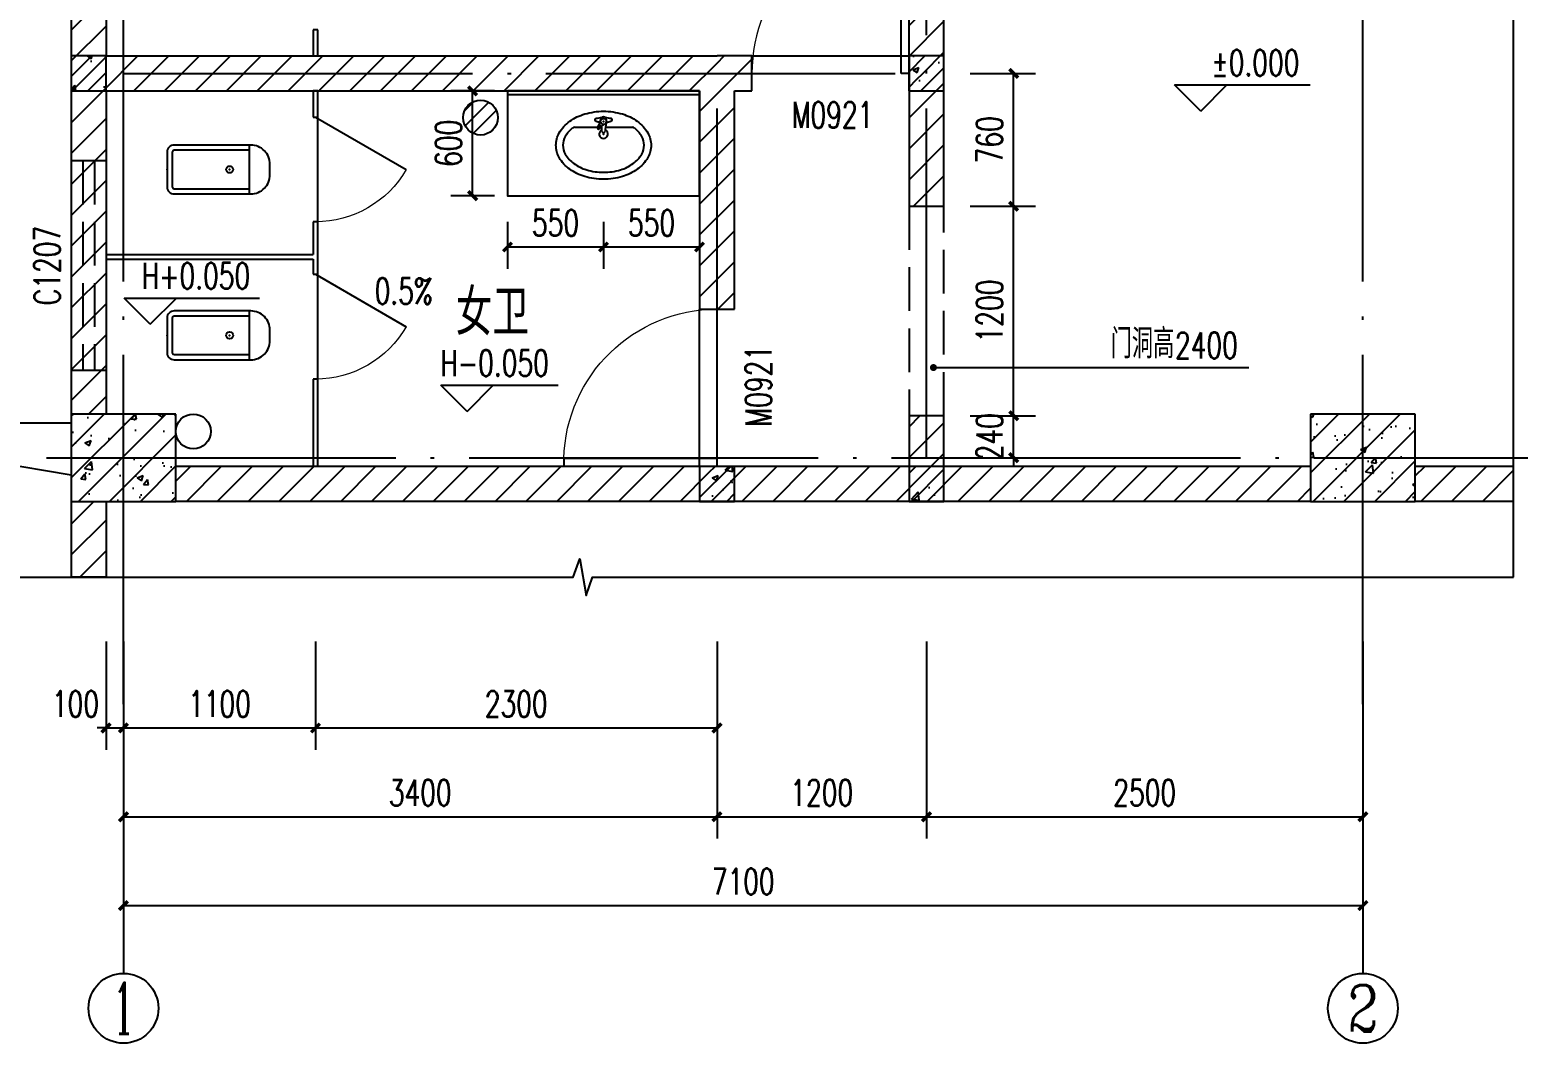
# Model space of a CAD drawing. Extents: x -93062 to 326984, y -142534 to 91021.
# Drawn here: x 149106 to 157633, y -17412 to -11609 of the extents above; entities that cross this region are included whole.
import ezdxf
from ezdxf.enums import TextEntityAlignment as Align

# ---------------------------------------------------------------- set-up
doc = ezdxf.new("R2010")
doc.units = 0
doc.header["$LTSCALE"] = 1000
doc.header["$MEASUREMENT"] = 0
doc.linetypes.add('DASH', pattern=[0.35, 0.25, -0.1])
doc.linetypes.add('DOTE', pattern=[2.42, 2, -0.2, 0.02, -0.2])
doc.layers.get('0').update_dxf_attribs({"color": 8})
doc.layers.get('Defpoints').update_dxf_attribs({"color": 8})
for name, color, linetype in [('AXIS', 8, 'Continuous'), ('AXIS_TEXT', 8, 'Continuous'), ('CENTRE LINE', 8, 'DOTE'), ('COLUMN', 8, 'Continuous'), ('DIM_ELEV', 8, 'Continuous'), ('DIM_LEAD', 8, 'Continuous'), ('DIM_SYMB', 8, 'Continuous'), ('DOTE', 8, 'DOTE'), ('GROUND', 8, 'Continuous'), ('LATRINE', 8, 'Continuous'), ('LVTRY', 8, 'Continuous'), ('PUB_DIM', 8, 'Continuous'), ('PUB_HATCH', 8, 'Continuous'), ('PUB_TEXT', 8, 'Continuous'), ('STAIR', 8, 'Continuous'), ('TEXT', 8, 'Continuous'), ('WALL', 8, 'Continuous'), ('WINDOW', 8, 'Continuous'), ('WINDOW_TEXT', 8, 'Continuous')]:
    doc.layers.add(name, color=color, linetype=linetype)
doc.styles.add('_TCH_AXIS', font='COMPLEX', dxfattribs={"bigfont": 'GBCBIG'})
doc.styles.add('_TCH_DIM', font='SIMPLEX', dxfattribs={"bigfont": 'GBCBIG'})
doc.styles.add('_TCH_DIM_T3', font='SIMPLEX', dxfattribs={"width": 0.705882, "bigfont": 'GBCBIG'})
doc.styles.add('_TCH_WINDOW', font='SIMPLEX', dxfattribs={"bigfont": 'GBCBIG'})
doc.styles.add('HZTXT', font='geditxt.shx', dxfattribs={"width": 0.8, "bigfont": 'hztxt1.shx'})
doc.dimstyles.new('_TCH_ARCH&&50', dxfattribs={"dimtxt": 148.75, "dimasz": 50, "dimexe": 125, "dimexo": 150, "dimgap": 63.125, "dimtad": 1, "dimdec": 0, "dimzin": 0, "dimdsep": 46, "dimtxsty": '_TCH_DIM_T3', "dimblk": 'ARCHTICK', "dimcen": 0.09, "dimazin": 2, "dimtfac": 1, "dimtdec": 0, "dimtix": 1, "dimtmove": 2, "dimatfit": 3, "dimfxl": 1, "dimtolj": 1, "dimtzin": 0, "dimarcsym": 0})
pattern_1 = [(45, (0, 89.76), (-88.38838, 88.38838), [])]
pattern_2 = [(45, (0, 0), (-88.38835, 88.38835), []), (50, (0, 0), (358.6301, -31.37607), [37.5, -412.5]), (355, (0, 0), (-69.3757, 376.0961), [30, -330]), (100.4514, (29.9, -2.6), (289.2547, 344.7198), [31.8701, -350.57106]), (46.1842, (0, 100), (533.6205, -82.7595), [56.25, -618.75]), (96.6356, (44.47, 93.1), (467.3314, 487.059), [47.8051, -525.8565]), (351.1842, (0, 100), (467.331, 487.0593), [45, -495]), (21, (50, 75), (298.4535, -201.30945), [37.5, -412.5]), (326, (50, 75), (121.6577, 362.575), [30, -330]), (71.4514, (74.87, 58.22), (420.1113, 161.26525), [31.8701, -350.57106]), (37.5, (0, 0), (6.07993, 166.44693), [0, -326, 0, -335, 0, -331.25]), (7.5, (0, 0), (131.53477, 197.20586), [0, -191, 0, -318.5, 0, -126.25]), (327.5, (-111.5, 0), (266.91122, -11.27744), [0, -125, 0, -390, 0, -517.5]), (317.5, (-161.5, 0), (291.5931, 50.0525), [0, -162.5, 0, -259, 0, -367.5])]

# ---------------------------------------------------------------- blocks, each defined once
blk = doc.blocks.new('_ArchTick')
at = {"color": 0, "linetype": 'ByBlock', "const_width": 0.4}
blk.add_lwpolyline([(-0.5, -0.5), (0.5, 0.5)], dxfattribs=at)
blk = doc.blocks.new('*D865')
at = {"layer": 'Defpoints', "color": 0, "transparency": 16777216}
for p in [(154343.2, -13819), (154742.5, -13819), (154343.2, -14058.9)]:
    blk.add_point(p, dxfattribs=at)
at = {"layer": 'PUB_DIM', "color": 0, "lineweight": -2, "transparency": 16777216}
for p, q in [((154742.5, -13819), (154742.5, -13769)), ((154493.2, -13819), (154867.5, -13819)), ((154742.5, -14058.9), (154742.5, -13819)), ((154493.2, -14058.9), (154867.5, -14058.9)), ((154742.5, -14058.9), (154742.5, -14108.9))]:
    blk.add_line(p, q, dxfattribs=at)
at = {"layer": 'PUB_DIM', "color": 0, "lineweight": -2, "transparency": 16777216, "xscale": 50, "yscale": 50, "zscale": 50}
for p, rotation in [((154742.5, -13819), 270), ((154742.5, -14058.9), 90)]:
    blk.add_blockref('_ArchTick', p, dxfattribs=dict(at, rotation=rotation))
at = {"layer": 'PUB_DIM', "color": 0, "transparency": 16777216, "insert": (154605, -13939), "char_height": 148.75, "attachment_point": 5, "rotation": 90, "style": '_TCH_DIM_T3'}
blk.add_mtext('\\A1;240', dxfattribs=at)
blk = doc.blocks.new('*D866')
at = {"layer": 'Defpoints', "color": 0, "transparency": 16777216}
for p in [(154343.2, -12619), (154742.5, -12619), (154343.2, -13819)]:
    blk.add_point(p, dxfattribs=at)
at = {"layer": 'PUB_DIM', "color": 0, "lineweight": -2, "transparency": 16777216}
for p, q in [((154493.2, -12619), (154867.5, -12619)), ((154742.5, -13819), (154742.5, -12619)), ((154493.2, -13819), (154867.5, -13819))]:
    blk.add_line(p, q, dxfattribs=at)
at = {"layer": 'PUB_DIM', "color": 0, "lineweight": -2, "transparency": 16777216, "xscale": 50, "yscale": 50, "zscale": 50}
for p, rotation in [((154742.5, -12619), 90), ((154742.5, -13819), 270)]:
    blk.add_blockref('_ArchTick', p, dxfattribs=dict(at, rotation=rotation))
at = {"layer": 'PUB_DIM', "color": 0, "transparency": 16777216, "insert": (154605, -13219), "char_height": 148.75, "attachment_point": 5, "rotation": 90, "style": '_TCH_DIM_T3'}
blk.add_mtext('\\A1;1200', dxfattribs=at)
blk = doc.blocks.new('*D867')
at = {"layer": 'Defpoints', "color": 0, "transparency": 16777216}
for p in [(154343.2, -11858.9), (154742.5, -11858.9), (154343.2, -12619)]:
    blk.add_point(p, dxfattribs=at)
at = {"layer": 'PUB_DIM', "color": 0, "lineweight": -2, "transparency": 16777216}
for p, q in [((154493.2, -11858.9), (154867.5, -11858.9)), ((154742.5, -12619), (154742.5, -11858.9)), ((154493.2, -12619), (154867.5, -12619))]:
    blk.add_line(p, q, dxfattribs=at)
at = {"layer": 'PUB_DIM', "color": 0, "lineweight": -2, "transparency": 16777216, "xscale": 50, "yscale": 50, "zscale": 50}
for p, rotation in [((154742.5, -11858.9), 90), ((154742.5, -12619), 270)]:
    blk.add_blockref('_ArchTick', p, dxfattribs=dict(at, rotation=rotation))
at = {"layer": 'PUB_DIM', "color": 0, "transparency": 16777216, "insert": (154605, -12239), "char_height": 148.75, "attachment_point": 5, "rotation": 90, "style": '_TCH_DIM_T3'}
blk.add_mtext('\\A1;760', dxfattribs=at)
blk = doc.blocks.new('*D868')
at = {"layer": 'Defpoints', "color": 0, "transparency": 16777216}
for p in [(151843.2, -12558.9), (152393.2, -12558.9), (152393.2, -12852.5)]:
    blk.add_point(p, dxfattribs=at)
at = {"layer": 'PUB_DIM', "color": 0, "lineweight": -2, "transparency": 16777216}
for p, q in [((151843.2, -12708.9), (151843.2, -12977.5)), ((152393.2, -12708.9), (152393.2, -12977.5)), ((151843.2, -12852.5), (152393.2, -12852.5))]:
    blk.add_line(p, q, dxfattribs=at)
at = {"layer": 'PUB_DIM', "color": 0, "lineweight": -2, "transparency": 16777216, "xscale": 50, "yscale": 50, "zscale": 50, "rotation": 180}
blk.add_blockref('_ArchTick', (151843.2, -12852.5), dxfattribs=at)
at = {"layer": 'PUB_DIM', "color": 0, "lineweight": -2, "transparency": 16777216, "xscale": 50, "yscale": 50, "zscale": 50}
blk.add_blockref('_ArchTick', (152393.2, -12852.5), dxfattribs=at)
at = {"layer": 'PUB_DIM', "color": 0, "transparency": 16777216, "insert": (152118.2, -12715), "char_height": 148.75, "attachment_point": 5, "style": '_TCH_DIM_T3'}
blk.add_mtext('\\A1;550', dxfattribs=at)
blk = doc.blocks.new('*D869')
at = {"layer": 'Defpoints', "color": 0, "transparency": 16777216}
for p in [(152393.2, -12558.9), (152943.2, -12558.9), (152943.2, -12852.5)]:
    blk.add_point(p, dxfattribs=at)
at = {"layer": 'PUB_DIM', "color": 0, "lineweight": -2, "transparency": 16777216}
for p, q in [((152393.2, -12708.9), (152393.2, -12977.5)), ((152943.2, -12708.9), (152943.2, -12977.5)), ((152393.2, -12852.5), (152943.2, -12852.5))]:
    blk.add_line(p, q, dxfattribs=at)
at = {"layer": 'PUB_DIM', "color": 0, "lineweight": -2, "transparency": 16777216, "xscale": 50, "yscale": 50, "zscale": 50, "rotation": 180}
blk.add_blockref('_ArchTick', (152393.2, -12852.5), dxfattribs=at)
at = {"layer": 'PUB_DIM', "color": 0, "lineweight": -2, "transparency": 16777216, "xscale": 50, "yscale": 50, "zscale": 50}
blk.add_blockref('_ArchTick', (152943.2, -12852.5), dxfattribs=at)
at = {"layer": 'PUB_DIM', "color": 0, "transparency": 16777216, "insert": (152668.2, -12715), "char_height": 148.75, "attachment_point": 5, "style": '_TCH_DIM_T3'}
blk.add_mtext('\\A1;550', dxfattribs=at)
blk = doc.blocks.new('*D870')
at = {"layer": 'Defpoints', "color": 0, "transparency": 16777216}
for p in [(151643, -11958.9), (151918.7, -11958.9), (151918.7, -12558.9)]:
    blk.add_point(p, dxfattribs=at)
at = {"layer": 'PUB_DIM', "color": 0, "lineweight": -2, "transparency": 16777216}
for p, q in [((151768.7, -11958.9), (151518, -11958.9)), ((151643, -12558.9), (151643, -11958.9)), ((151768.7, -12558.9), (151518, -12558.9))]:
    blk.add_line(p, q, dxfattribs=at)
at = {"layer": 'PUB_DIM', "color": 0, "lineweight": -2, "transparency": 16777216, "xscale": 50, "yscale": 50, "zscale": 50}
for p, rotation in [((151643, -11958.9), 90), ((151643, -12558.9), 270)]:
    blk.add_blockref('_ArchTick', p, dxfattribs=dict(at, rotation=rotation))
at = {"layer": 'PUB_DIM', "color": 0, "transparency": 16777216, "insert": (151505.5, -12258.9), "char_height": 148.75, "attachment_point": 5, "rotation": 90, "style": '_TCH_DIM_T3'}
blk.add_mtext('\\A1;600', dxfattribs=at)
blk = doc.blocks.new('*D889')
at = {"layer": 'AXIS', "color": 0, "lineweight": -2, "transparency": 16777216}
for p, q in [((149543.2, -15111.5), (149543.2, -15731.5)), ((149643.2, -15111.5), (149643.2, -15731.5)), ((149543.2, -15606.5), (149493.2, -15606.5)), ((149543.2, -15606.5), (149643.2, -15606.5)), ((149643.2, -15606.5), (149693.2, -15606.5))]:
    blk.add_line(p, q, dxfattribs=at)
at = {"layer": 'Defpoints', "color": 0, "transparency": 16777216}
for p in [(149543.2, -14961.5), (149643.2, -14961.5), (149643.2, -15606.5)]:
    blk.add_point(p, dxfattribs=at)
at = {"layer": 'AXIS', "color": 0, "lineweight": -2, "transparency": 16777216, "xscale": 50, "yscale": 50, "zscale": 50}
blk.add_blockref('_ArchTick', (149543.2, -15606.5), dxfattribs=at)
at = {"layer": 'AXIS', "color": 0, "lineweight": -2, "transparency": 16777216, "xscale": 50, "yscale": 50, "zscale": 50, "rotation": 180}
blk.add_blockref('_ArchTick', (149643.2, -15606.5), dxfattribs=at)
at = {"layer": 'AXIS', "color": 0, "transparency": 16777216, "insert": (149368.2, -15469), "char_height": 148.75, "attachment_point": 5, "style": '_TCH_DIM_T3'}
blk.add_mtext('\\A1;100', dxfattribs=at)
blk = doc.blocks.new('*D890')
at = {"layer": 'AXIS', "color": 0, "lineweight": -2, "transparency": 16777216}
for p, q in [((149643.2, -15111.5), (149643.2, -15731.5)), ((150743.2, -15111.5), (150743.2, -15731.5)), ((149643.2, -15606.5), (150743.2, -15606.5))]:
    blk.add_line(p, q, dxfattribs=at)
at = {"layer": 'Defpoints', "color": 0, "transparency": 16777216}
for p in [(149643.2, -14961.5), (150743.2, -14961.5), (150743.2, -15606.5)]:
    blk.add_point(p, dxfattribs=at)
at = {"layer": 'AXIS', "color": 0, "lineweight": -2, "transparency": 16777216, "xscale": 50, "yscale": 50, "zscale": 50, "rotation": 180}
blk.add_blockref('_ArchTick', (149643.2, -15606.5), dxfattribs=at)
at = {"layer": 'AXIS', "color": 0, "lineweight": -2, "transparency": 16777216, "xscale": 50, "yscale": 50, "zscale": 50}
blk.add_blockref('_ArchTick', (150743.2, -15606.5), dxfattribs=at)
at = {"layer": 'AXIS', "color": 0, "transparency": 16777216, "insert": (150193.2, -15469), "char_height": 148.75, "attachment_point": 5, "style": '_TCH_DIM_T3'}
blk.add_mtext('\\A1;1100', dxfattribs=at)
blk = doc.blocks.new('*D891')
at = {"layer": 'AXIS', "color": 0, "lineweight": -2, "transparency": 16777216}
for p, q in [((150743.2, -15111.5), (150743.2, -15731.5)), ((153043.2, -15111.5), (153043.2, -15731.5)), ((150743.2, -15606.5), (153043.2, -15606.5))]:
    blk.add_line(p, q, dxfattribs=at)
at = {"layer": 'Defpoints', "color": 0, "transparency": 16777216}
for p in [(150743.2, -14961.5), (153043.2, -14961.5), (153043.2, -15606.5)]:
    blk.add_point(p, dxfattribs=at)
at = {"layer": 'AXIS', "color": 0, "lineweight": -2, "transparency": 16777216, "xscale": 50, "yscale": 50, "zscale": 50, "rotation": 180}
blk.add_blockref('_ArchTick', (150743.2, -15606.5), dxfattribs=at)
at = {"layer": 'AXIS', "color": 0, "lineweight": -2, "transparency": 16777216, "xscale": 50, "yscale": 50, "zscale": 50}
blk.add_blockref('_ArchTick', (153043.2, -15606.5), dxfattribs=at)
at = {"layer": 'AXIS', "color": 0, "transparency": 16777216, "insert": (151893.2, -15469), "char_height": 148.75, "attachment_point": 5, "style": '_TCH_DIM_T3'}
blk.add_mtext('\\A1;2300', dxfattribs=at)
blk = doc.blocks.new('*D900')
at = {"layer": 'AXIS', "color": 0, "lineweight": -2, "transparency": 16777216}
for p, q in [((149643.2, -15111.5), (149643.2, -16239.9)), ((153043.2, -15111.5), (153043.2, -16239.9)), ((149643.2, -16114.9), (153043.2, -16114.9))]:
    blk.add_line(p, q, dxfattribs=at)
at = {"layer": 'Defpoints', "color": 0, "transparency": 16777216}
for p in [(149643.2, -14961.5), (153043.2, -14961.5), (153043.2, -16114.9)]:
    blk.add_point(p, dxfattribs=at)
at = {"layer": 'AXIS', "color": 0, "lineweight": -2, "transparency": 16777216, "xscale": 50, "yscale": 50, "zscale": 50, "rotation": 180}
blk.add_blockref('_ArchTick', (149643.2, -16114.9), dxfattribs=at)
at = {"layer": 'AXIS', "color": 0, "lineweight": -2, "transparency": 16777216, "xscale": 50, "yscale": 50, "zscale": 50}
blk.add_blockref('_ArchTick', (153043.2, -16114.9), dxfattribs=at)
at = {"layer": 'AXIS', "color": 0, "transparency": 16777216, "insert": (151343.2, -15977.4), "char_height": 148.75, "attachment_point": 5, "style": '_TCH_DIM_T3'}
blk.add_mtext('\\A1;3400', dxfattribs=at)
blk = doc.blocks.new('*D901')
at = {"layer": 'AXIS', "color": 0, "lineweight": -2, "transparency": 16777216}
for p, q in [((153043.2, -15111.5), (153043.2, -16239.9)), ((154243.2, -15111.5), (154243.2, -16239.9)), ((153043.2, -16114.9), (154243.2, -16114.9))]:
    blk.add_line(p, q, dxfattribs=at)
at = {"layer": 'Defpoints', "color": 0, "transparency": 16777216}
for p in [(153043.2, -14961.5), (154243.2, -14961.5), (154243.2, -16114.9)]:
    blk.add_point(p, dxfattribs=at)
at = {"layer": 'AXIS', "color": 0, "lineweight": -2, "transparency": 16777216, "xscale": 50, "yscale": 50, "zscale": 50, "rotation": 180}
blk.add_blockref('_ArchTick', (153043.2, -16114.9), dxfattribs=at)
at = {"layer": 'AXIS', "color": 0, "lineweight": -2, "transparency": 16777216, "xscale": 50, "yscale": 50, "zscale": 50}
blk.add_blockref('_ArchTick', (154243.2, -16114.9), dxfattribs=at)
at = {"layer": 'AXIS', "color": 0, "transparency": 16777216, "insert": (153643.2, -15977.4), "char_height": 148.75, "attachment_point": 5, "style": '_TCH_DIM_T3'}
blk.add_mtext('\\A1;1200', dxfattribs=at)
blk = doc.blocks.new('*D902')
at = {"layer": 'AXIS', "color": 0, "lineweight": -2, "transparency": 16777216}
for p, q in [((154243.2, -15111.5), (154243.2, -16239.9)), ((156743.2, -15111.5), (156743.2, -16239.9)), ((154243.2, -16114.9), (156743.2, -16114.9))]:
    blk.add_line(p, q, dxfattribs=at)
at = {"layer": 'Defpoints', "color": 0, "transparency": 16777216}
for p in [(154243.2, -14961.5), (156743.2, -14961.5), (156743.2, -16114.9)]:
    blk.add_point(p, dxfattribs=at)
at = {"layer": 'AXIS', "color": 0, "lineweight": -2, "transparency": 16777216, "xscale": 50, "yscale": 50, "zscale": 50, "rotation": 180}
blk.add_blockref('_ArchTick', (154243.2, -16114.9), dxfattribs=at)
at = {"layer": 'AXIS', "color": 0, "lineweight": -2, "transparency": 16777216, "xscale": 50, "yscale": 50, "zscale": 50}
blk.add_blockref('_ArchTick', (156743.2, -16114.9), dxfattribs=at)
at = {"layer": 'AXIS', "color": 0, "transparency": 16777216, "insert": (155493.2, -15977.4), "char_height": 148.75, "attachment_point": 5, "style": '_TCH_DIM_T3'}
blk.add_mtext('\\A1;2500', dxfattribs=at)
blk = doc.blocks.new('*D903')
at = {"layer": 'AXIS', "color": 0, "lineweight": -2, "transparency": 16777216}
for p, q in [((149643.2, -15620), (149643.2, -16748.4)), ((156743.2, -15620), (156743.2, -16748.4)), ((149643.2, -16623.4), (156743.2, -16623.4))]:
    blk.add_line(p, q, dxfattribs=at)
at = {"layer": 'Defpoints', "color": 0, "transparency": 16777216}
for p in [(149643.2, -15470), (156743.2, -15470), (156743.2, -16623.4)]:
    blk.add_point(p, dxfattribs=at)
at = {"layer": 'AXIS', "color": 0, "lineweight": -2, "transparency": 16777216, "xscale": 50, "yscale": 50, "zscale": 50, "rotation": 180}
blk.add_blockref('_ArchTick', (149643.2, -16623.4), dxfattribs=at)
at = {"layer": 'AXIS', "color": 0, "lineweight": -2, "transparency": 16777216, "xscale": 50, "yscale": 50, "zscale": 50}
blk.add_blockref('_ArchTick', (156743.2, -16623.4), dxfattribs=at)
at = {"layer": 'AXIS', "color": 0, "transparency": 16777216, "insert": (153193.2, -16485.9), "char_height": 148.75, "attachment_point": 5, "style": '_TCH_DIM_T3'}
blk.add_mtext('\\A1;7100', dxfattribs=at)
blk = doc.blocks.new('$DorLib2D$00000001')
for p, q in [((0.45, 0.975), (0.5, 0.975)), ((0.45, 0), (0.45, 0.975)), ((0.5, 0), (0.5, 0.975)), ((0.5, 0), (0.45, 0))]:
    blk.add_line(p, q)
at = {"lineweight": 13}
blk.add_arc((0.475, 0), 0.975, 91.46928, 180, dxfattribs=at)
blk = doc.blocks.new('$lvtry$00000195')
at = {"color": 0}
for p, q in [((-16.7, -58.3), (-16.7, -48.5)), ((16.7, -58.3), (16.7, -48.5)), ((-165.2, -91.4), (-34.4, -91.4)), ((-16.2, -91.4), (-11, -91.4)), ((11, -91.4), (165.2, -91.4))]:
    blk.add_line(p, q, dxfattribs=at)
blk.add_lwpolyline([(272.6, -194.7, -0.132138), (253.6, -265.6, -0.106661), (192.8, -332.4, -0.083339), (107.9, -373.9, -0.072039), (0, -389.5, -0.072039), (-107.9, -373.9, -0.083339), (-192.8, -332.4, -0.106661), (-253.6, -265.6, -0.132138), (-272.6, -194.7, -0.132138), (-253.6, -123.9, -0.106661), (-192.8, -57, -0.083339), (-107.9, -15.6, -0.072039), (0, 0, -0.072039), (107.9, -15.6, -0.083339), (192.8, -57, -0.106661), (253.6, -123.9, -0.132138)], format="xyb", close=True, dxfattribs=at)
blk.add_circle((0, -58.3), 16.7, dxfattribs=at)
for centre, radius, start, end in [((-40.2, -49.1), 10.1, 106.60956, 258.16482), ((-64.3, 218.4), 258.7, 274.70692, 282.37316), ((-74.6, -228.5), 172.6, 71.36005, 79.18732), ((-171, 3.5), 166.2, 324.84107, 338.13372), ((-171, 3.5), 169.7, 324.84107, 331.35233), ((100.4, -209.9), 169.7, 132.31406, 138.82532), ((100.4, -209.9), 166.2, 125.53268, 138.82532), ((-12.3, -73.9), 10.6, 201.89238, 261.77402), ((0, -48.5), 16.7, 0, 180), ((64.3, 218.4), 258.7, 257.62684, 265.29308), ((381.1, -130.7), 372.2, 170.10083, 177.60176), ((74.6, -228.5), 172.6, 100.81268, 110.41907), ((40.2, -49.1), 10.1, 281.83518, 73.39044), ((-131.4, -194.7), 101.2, 149.8906, 180), ((-68.3, -231.3), 174.2, 128.92569, 149.8906), ((-165.2, -111.4), 20, 90, 128.92569), ((-28.9, -95.1), 6.77, 155.34398, 308.32242), ((-28.9, -95.1), 3.37, 155.34398, 308.32242), ((0, -130.7), 25, 112.516, 67.484), ((-381.1, -130.7), 372.2, 2.39824, 6.76269), ((0, -111.5), 9.9, 201.78369, 338.21631), ((165.2, -111.4), 20, 51.07431, 90), ((165.2, -111.4), 20, 51.07431, 90), ((68.3, -231.3), 174.2, 30.1094, 51.07431), ((131.4, -194.7), 101.2, 0, 30.1094), ((-131.4, -194.7), 101.2, 180, 210.1094), ((-68.3, -158.1), 174.2, 210.1094, 234.46232), ((68.3, -158.1), 174.2, 305.53768, 329.8906), ((131.4, -194.7), 101.2, 329.8906, 0), ((-27, -100.3), 245.2, 234.46232, 253.51826), ((0, -9.1), 340.4, 253.51826, 270), ((0, -9.1), 340.4, 270, 286.48174), ((27, -100.3), 245.2, 286.48174, 305.53768)]:
    blk.add_arc(centre, radius, start, end, dxfattribs=at)
for p in [(0, -58.3), (0, -130.7)]:
    blk.add_point(p, dxfattribs=at)
blk = doc.blocks.new('$lvtry$00000200')
at = {"color": 0}
for p, q in [((-109.8, -40, 0), (-109.8, -469.7, 0)), ((99.8, -30, 0), (-99.8, -30, 0)), ((109.8, -469.7, 0), (109.8, -40, 0))]:
    blk.add_line(p, q, dxfattribs=at)
at = {"color": 0, "elevation": 0}
blk.add_lwpolyline([(99.8, 0), (-99.8, 0, 0.414214), (-139.8, -40), (-139.8, -479.7, 0.414214), (-29.8, -589.7), (29.8, -589.7, 0.414214), (139.8, -479.7), (139.8, -40, 0.414214)], format="xyb", close=True, dxfattribs=at)
blk.add_lwpolyline([(139.8, -469.7), (-139.8, -469.7)], dxfattribs=at)
at = {"color": 0}
blk.add_circle((0, -358.6, 0), 20, dxfattribs=at)
for centre, start, end in [((-99.8, -40, 0), 90, 180), ((99.8, -40, 0), 0, 90)]:
    blk.add_arc(centre, 10, start, end, dxfattribs=at)
for p in [(0, 0), (0, -358.6, 0)]:
    blk.add_point(p, dxfattribs=at)
blk = doc.blocks.new('$TCHSYS$APDOOR2D')
blk.add_line((0.5, 0), (0, 0.866))
at = {"lineweight": 13}
blk.add_arc((0.5, 0), 1, 120, 180, dxfattribs=at)

msp = doc.modelspace()

# ---------------------------------------------------------------- hatches: boundary and pattern name
at = {"layer": 'LVTRY'}
h = msp.add_hatch(dxfattribs=at)
h.set_pattern_fill('ANSI31', color=256, scale=40)
h.set_pattern_definition([(45, (183426.5, -90430.5), (-44.90128, 44.90128), [])])
edge = h.paths.add_edge_path()
edge.add_arc((151688.5, -12111.5), 100, 0, 360)
at = {"layer": 'PUB_HATCH'}
h = msp.add_hatch(dxfattribs=at)
h.set_pattern_fill('普通砖', color=256, scale=50, style=0)
h.set_pattern_definition(pattern_1)
h.paths.add_polyline_path([(149543.2, -9958.9), (149343.2, -9958.9), (149343.2, -9858.9), (149343.2, -11858.9), (149476.6, -11858.9), (149543.2, -11758.9)])
h = msp.add_hatch(dxfattribs=at)
h.set_pattern_fill('普通砖', color=256, scale=50, style=0)
h.set_pattern_definition(pattern_1)
h.paths.add_polyline_path([(154209.9, -11858.9), (154343.2, -11858.9), (154343.2, -9958.9), (154243.2, -9892.3), (154143.2, -9958.9), (154143.2, -11758.9)])
h = msp.add_hatch(dxfattribs=at)
h.set_pattern_fill('钢筋混凝土', color=256, scale=50, style=0)
h.set_pattern_definition(pattern_2)
h.paths.add_polyline_path([(149543.2, -11758.9), (149343.2, -11758.9), (149343.2, -11958.9), (149543.2, -11958.9)])
h = msp.add_hatch(dxfattribs=at)
h.set_pattern_fill('普通砖', color=256, scale=50, style=0)
h.set_pattern_definition(pattern_1)
h.paths.add_polyline_path([(149476.6, -11858.9), (149543.2, -11958.9), (152943.2, -11958.9), (153043.2, -11892.3), (153043.2, -11758.9), (149543.2, -11758.9)])
h = msp.add_hatch(dxfattribs=at)
h.set_pattern_fill('普通砖', color=256, scale=50, style=0)
h.set_pattern_definition(pattern_1)
h.paths.add_polyline_path([(153143.2, -11958.9), (153243.2, -11958.9), (153243.2, -11758.9), (153043.2, -11758.9), (153043.2, -11892.3)])
h = msp.add_hatch(dxfattribs=at)
h.set_pattern_fill('普通砖', color=256, scale=50, style=0)
h.set_pattern_definition(pattern_1)
h.paths.add_polyline_path([(154143.2, -11758.9), (154143.2, -11958.9), (154209.9, -11858.9)])
h = msp.add_hatch(dxfattribs=at)
h.set_pattern_fill('钢筋混凝土', color=256, scale=50, style=0)
h.set_pattern_definition(pattern_2)
h.paths.add_polyline_path([(154143.2, -11758.9), (154143.2, -11958.9), (154343.2, -11958.9), (154343.2, -11758.9)])
h = msp.add_hatch(dxfattribs=at)
h.set_pattern_fill('普通砖', color=256, scale=50, style=0)
h.set_pattern_definition(pattern_1)
h.paths.add_polyline_path([(149343.2, -13808.9), (149543.2, -13808.9), (149543.2, -11958.9), (149476.6, -11858.9), (149343.2, -11858.9)])
h = msp.add_hatch(dxfattribs=at)
h.set_pattern_fill('普通砖', color=256, scale=50, style=0)
h.set_pattern_definition(pattern_1)
h.paths.add_polyline_path([(152943.2, -11958.9), (152943.2, -13208.9), (153143.2, -13208.9), (153143.2, -11958.9), (153043.2, -11892.3)])
h = msp.add_hatch(dxfattribs=at)
h.set_pattern_fill('普通砖', color=256, scale=50, style=0)
h.set_pattern_definition(pattern_1)
h.paths.add_polyline_path([(154143.2, -11958.9), (154143.2, -12619), (154343.2, -12619), (154343.2, -11858.9), (154209.9, -11858.9)])
h = msp.add_hatch(dxfattribs=at)
h.set_pattern_fill('钢筋混凝土', color=256, scale=50, style=0)
h.set_pattern_definition(pattern_2)
h.paths.add_polyline_path([(149343.2, -14308.9), (149943.2, -14308.9), (149943.2, -13808.9), (149343.2, -13808.9)])
h = msp.add_hatch(dxfattribs=at)
h.set_pattern_fill('钢筋混凝土', color=256, scale=50, style=0)
h.set_pattern_definition(pattern_2)
h.paths.add_polyline_path([(156443.2, -14308.9), (157043.2, -14308.9), (157043.2, -13808.9), (156443.2, -13808.9)])
h = msp.add_hatch(dxfattribs=at)
h.set_pattern_fill('普通砖', color=256, scale=50, style=0)
h.set_pattern_definition(pattern_1)
h.paths.add_polyline_path([(154343.2, -14108.9), (154343.2, -13819), (154143.2, -13819), (154143.2, -14108.9), (154243.2, -14175.6)])
h = msp.add_hatch(dxfattribs=at)
h.set_pattern_fill('普通砖', color=256, scale=50, style=0)
h.set_pattern_definition(pattern_1)
h.paths.add_polyline_path([(149943.2, -14108.9), (149943.2, -14308.9), (150743.2, -14308.9), (150743.2, -14108.9)])
h = msp.add_hatch(dxfattribs=at)
h.set_pattern_fill('普通砖', color=256, scale=50, style=0)
h.set_pattern_definition(pattern_1)
h.paths.add_polyline_path([(153043.2, -14175.6), (152943.2, -14108.9), (150743.2, -14108.9), (150743.2, -14308.9), (153043.2, -14308.9)])
h = msp.add_hatch(dxfattribs=at)
h.set_pattern_fill('普通砖', color=256, scale=50, style=0)
h.set_pattern_definition(pattern_1)
h.paths.add_polyline_path([(153143.2, -14108.9), (152943.2, -14108.9), (153043.2, -14175.6)])
h = msp.add_hatch(dxfattribs=at)
h.set_pattern_fill('钢筋混凝土', color=256, scale=50, style=0)
h.set_pattern_definition(pattern_2)
h.paths.add_polyline_path([(153143.2, -14308.9), (153143.2, -14108.9), (152943.2, -14108.9), (152943.2, -14308.9)])
h = msp.add_hatch(dxfattribs=at)
h.set_pattern_fill('普通砖', color=256, scale=50, style=0)
h.set_pattern_definition(pattern_1)
h.paths.add_polyline_path([(154243.2, -14175.6), (154143.2, -14108.9), (153143.2, -14108.9), (153043.2, -14175.6), (153043.2, -14308.9), (154243.2, -14308.9)])
h = msp.add_hatch(dxfattribs=at)
h.set_pattern_fill('钢筋混凝土', color=256, scale=50, style=0)
h.set_pattern_definition(pattern_2)
h.paths.add_polyline_path([(154343.2, -14308.9), (154343.2, -14108.9), (154143.2, -14108.9), (154143.2, -14308.9)])
h = msp.add_hatch(dxfattribs=at)
h.set_pattern_fill('普通砖', color=256, scale=50, style=0)
h.set_pattern_definition(pattern_1)
h.paths.add_polyline_path([(156443.2, -14308.9), (156443.2, -14108.9), (154343.2, -14108.9), (154243.2, -14175.6), (154243.2, -14308.9)])
h = msp.add_hatch(dxfattribs=at)
h.set_pattern_fill('普通砖', color=256, scale=50, style=0)
h.set_pattern_definition(pattern_1)
h.paths.add_polyline_path([(157043.2, -14108.9), (157043.2, -14308.9), (157606, -14308.9), (157606, -14108.9)])
h = msp.add_hatch(dxfattribs=at)
h.set_pattern_fill('普通砖', color=256, scale=50, style=0)
h.set_pattern_definition(pattern_1)
h.paths.add_polyline_path([(149543.2, -14308.9), (149343.2, -14308.9), (149343.2, -14742.5), (149543.2, -14742.5)])

# ---------------------------------------------------------------- linework, layer by layer
at = {"layer": 'AXIS'}
for p, q in [((157606, -14058.9), (159251.6, -14058.9)), ((149643.2, -15770), (149643.2, -17011.5)), ((156743.2, -15770), (156743.2, -17011.5))]:
    msp.add_line(p, q, dxfattribs=at)
for centre in [(149643.2, -17211.5), (156743.2, -17211.5)]:
    msp.add_circle(centre, 200, dxfattribs=at)
at = {"layer": 'CENTRE LINE'}
msp.add_line((149643.2, -11858.9), (154243.2, -11858.9), dxfattribs=at)
for points in [[(154243.2, -14058.9), (154243.2, -9858.9)], [(153043.2, -14058.9), (153043.2, -11858.9)]]:
    msp.add_lwpolyline(points, dxfattribs=at)
at = {"layer": 'COLUMN'}
for p, q in [((149543.2, -11758.9), (149343.2, -11758.9)), ((149343.2, -11758.9), (149343.2, -11958.9)), ((149543.2, -11958.9), (149543.2, -11758.9)), ((154143.2, -11758.9), (154143.2, -11958.9)), ((154343.2, -11758.9), (154143.2, -11758.9)), ((154343.2, -11958.9), (154343.2, -11758.9)), ((149343.2, -11958.9), (149543.2, -11958.9)), ((154143.2, -11958.9), (154343.2, -11958.9)), ((149943.2, -13808.9), (149343.2, -13808.9)), ((149343.2, -13808.9), (149343.2, -14308.9)), ((149943.2, -14308.9), (149943.2, -13808.9)), ((157043.2, -13808.9), (156443.2, -13808.9)), ((156443.2, -13808.9), (156443.2, -14308.9)), ((157043.2, -14308.9), (157043.2, -13808.9)), ((153143.2, -14108.9), (152943.2, -14108.9)), ((152943.2, -14108.9), (152943.2, -14308.9)), ((153143.2, -14308.9), (153143.2, -14108.9)), ((154343.2, -14108.9), (154143.2, -14108.9)), ((154143.2, -14108.9), (154143.2, -14308.9)), ((154343.2, -14308.9), (154343.2, -14108.9)), ((149343.2, -14308.9), (149943.2, -14308.9)), ((152943.2, -14308.9), (153143.2, -14308.9)), ((154143.2, -14308.9), (154343.2, -14308.9)), ((156443.2, -14308.9), (157043.2, -14308.9))]:
    msp.add_line(p, q, dxfattribs=at)
at = {"layer": 'DIM_ELEV'}
for p, q in [((155814, -12075), (155664, -11925)), ((155664, -11925), (156440.5, -11925)), ((155814, -12075), (155964, -11925)), ((149796.5, -13295), (149646.5, -13145)), ((149646.5, -13145), (150423, -13145)), ((149796.5, -13295), (149946.5, -13145)), ((151611.5, -13794), (151461.5, -13644)), ((151461.5, -13644), (152134, -13644)), ((151611.5, -13794), (151761.5, -13644))]:
    msp.add_line(p, q, dxfattribs=at)
at = {"layer": 'DIM_LEAD'}
for p, q in [((154283.2, -13542.9), (155011.4, -13542.9)), ((155011.4, -13542.9), (156089.2, -13542.9))]:
    msp.add_line(p, q, dxfattribs=at)
at = {"layer": 'DIM_LEAD', "const_width": 20}
msp.add_lwpolyline([(154273.2, -13542.9, 1), (154293.2, -13542.9, 1)], format="xyb", close=True, dxfattribs=at)
at = {"layer": 'DIM_SYMB'}
for points in [[(157606, -14742.5), (157606, -10267), (157501, -10228.8), (157711, -10191.8), (157606, -10154.5), (157606, -5679)], [(146943.2, -14742.5), (152218.4, -14742.5), (152256.6, -14637.5), (152293.6, -14847.5), (152330.9, -14742.5), (157606, -14742.5)]]:
    msp.add_lwpolyline(points, dxfattribs=at)
msp.add_lwpolyline([(151275, -12983, 0, 0, 0), (151399.6, -12726, 40, 0, 0), (151465, -12591, 0, 0, 0)], format="xyseb", dxfattribs=at)
at = {"layer": 'DOTE'}
msp.add_line((146782.5, -14058.9), (157606, -14058.9), dxfattribs=at)
for points in [[(149643.2, -15470), (149643.2, -5445)], [(156743.2, -15470), (156743.2, -5445)]]:
    msp.add_lwpolyline(points, dxfattribs=at)
at = {"layer": 'GROUND'}
for p, q in [((149343.2, -9958.9), (149343.2, -11758.9)), ((149343.2, -11958.9), (149343.2, -13808.9))]:
    msp.add_line(p, q, dxfattribs=at)
msp.add_circle((150043.2, -13908.9), 100, dxfattribs=at)
at = {"layer": 'LATRINE'}
for p, q in [((150755.7, -11608.9), (150730.7, -11608.9)), ((150730.7, -11608.9), (150730.7, -11758.9)), ((150755.7, -11758.9), (150755.7, -11608.9)), ((150730.7, -11758.9), (150755.7, -11758.9)), ((150730.7, -11958.9), (150730.7, -12108.9)), ((150755.7, -11958.9), (150730.7, -11958.9)), ((150755.7, -12108.9), (150755.7, -11958.9)), ((150730.7, -12108.9), (150755.7, -12108.9)), ((150755.7, -12708.9, 400), (150755.7, -12108.9, 400)), ((150755.7, -12708.9), (150730.7, -12708.9)), ((150730.7, -12708.9), (150730.7, -12896.4)), ((150755.7, -12908.9), (150755.7, -12708.9)), ((149543.2, -12896.4), (150730.7, -12896.4)), ((149543.2, -12896.4), (149543.2, -12921.4)), ((149543.2, -12921.4), (150730.7, -12921.4)), ((150730.7, -12921.4), (150730.7, -13008.9)), ((150755.7, -13008.9), (150755.7, -12908.9)), ((150730.7, -13008.9), (150755.7, -13008.9)), ((150755.7, -13608.9, 400), (150755.7, -13008.9, 400)), ((150755.7, -13608.9), (150730.7, -13608.9)), ((150730.7, -13608.9), (150730.7, -14108.9)), ((150755.7, -14108.9), (150755.7, -13608.9))]:
    msp.add_line(p, q, dxfattribs=at)
at = {"layer": 'LVTRY'}
msp.add_line((151843.2, -11978.9), (152943.2, -11978.9), dxfattribs=at)
msp.add_lwpolyline([(152943.2, -11958.9), (151843.2, -11958.9), (151843.2, -12558.9), (152943.2, -12558.9)], close=True, dxfattribs=at)
msp.add_circle((151688.5, -12111.5), 100, dxfattribs=at)
at = {"layer": 'STAIR'}
for p, q in [((147543.2, -13858.9), (149343.2, -13858.9)), ((149343.2, -14158.9), (147543.2, -13858.9)), ((149343.2, -14308.9), (149343.2, -14742.5)), ((147543.2, -14742.5), (149343.2, -14742.5))]:
    msp.add_line(p, q, dxfattribs=at)
at = {"layer": 'WALL'}
for p, q in [((149343.2, -9958.9), (149343.2, -11858.9)), ((149543.2, -9958.9), (149543.2, -11758.9)), ((154143.2, -11758.9), (154143.2, -9958.9)), ((154343.2, -11858.9), (154343.2, -9958.9)), ((149543.2, -11758.9), (153043.2, -11758.9)), ((153243.2, -11758.9), (153043.2, -11758.9)), ((153243.2, -11958.9), (153243.2, -11758.9)), ((154143.2, -11958.9), (154143.2, -11758.9)), ((149343.2, -11858.9), (149343.2, -13808.9)), ((154343.2, -12619), (154343.2, -11858.9)), ((149543.2, -11958.9), (152943.2, -11958.9)), ((149543.2, -11958.9), (149543.2, -13808.9)), ((152943.2, -11958.9), (152943.2, -13208.9)), ((153143.2, -11958.9), (153243.2, -11958.9)), ((153143.2, -13208.9), (153143.2, -11958.9)), ((154143.2, -11958.9), (154143.2, -12619)), ((154143.2, -12619), (154343.2, -12619)), ((152943.2, -13208.9), (153143.2, -13208.9)), ((154343.2, -13819), (154143.2, -13819)), ((154143.2, -13819), (154143.2, -14108.9)), ((154343.2, -14108.9), (154343.2, -13819)), ((150743.2, -14108.9), (149943.2, -14108.9)), ((152943.2, -14108.9), (150743.2, -14108.9)), ((153143.2, -14108.9), (152943.2, -14108.9)), ((154143.2, -14108.9), (153143.2, -14108.9)), ((156443.2, -14108.9), (154343.2, -14108.9)), ((157606, -14108.9), (157043.2, -14108.9)), ((157606, -14308.9), (157606, -14108.9)), ((149343.2, -14308.9), (149343.2, -14742.5)), ((149543.2, -14308.9), (149543.2, -14742.5)), ((150743.2, -14308.9), (149943.2, -14308.9)), ((153043.2, -14308.9), (150743.2, -14308.9)), ((154243.2, -14308.9), (153043.2, -14308.9)), ((156443.2, -14308.9), (154243.2, -14308.9)), ((157606, -14308.9), (157043.2, -14308.9)), ((149543.2, -14742.5), (149343.2, -14742.5))]:
    msp.add_line(p, q, dxfattribs=at)
at = {"layer": 'WINDOW'}
for p, q in [((153243.2, -11758.9), (154143.2, -11758.9)), ((152943.2, -14108.9), (152943.2, -13208.9))]:
    msp.add_line(p, q, dxfattribs=at)
at = {"layer": 'WINDOW', "linetype": 'DASH'}
for p, q in [((149543.2, -12358.9, 800), (149343.2, -12358.9, 800)), ((149409.9, -12358.9, 800), (149409.9, -13558.9, 800)), ((149476.6, -12358.9, 800), (149476.6, -13558.9, 800)), ((154143.2, -12619), (154143.2, -13819)), ((154343.2, -13819), (154343.2, -12619)), ((149543.2, -13558.9, 800), (149343.2, -13558.9, 800))]:
    msp.add_line(p, q, dxfattribs=at)

# ---------------------------------------------------------------- block references
at = {"layer": 'LATRINE', "xscale": 600, "yscale": -600, "zscale": 25, "rotation": 90}
for p in [(150743.2, -12408.9), (150743.2, -13308.9)]:
    msp.add_blockref('$TCHSYS$APDOOR2D', p, dxfattribs=at)
at = {"layer": 'LVTRY'}
msp.add_blockref('$lvtry$00000195', (152393.2, -12075.5), dxfattribs=at)
at = {"layer": 'LVTRY', "rotation": 90}
for p in [(149892.8, -12408.9), (149892.8, -13358.7)]:
    msp.add_blockref('$lvtry$00000200', p, dxfattribs=at)
at = {"layer": 'WINDOW'}
ref = msp.add_blockref('$DorLib2D$00000001', (153693.2, -11858.9), dxfattribs=dict(at, xscale=900, yscale=900, zscale=900))
ref.add_attrib('A', 'M0921', (153470.7, -12170.8), dxfattribs={"layer": 'WINDOW_TEXT', "height": 148.75, "style": '_TCH_WINDOW', "width": 0.705882})
ref = msp.add_blockref('$DorLib2D$00000001', (153043.2, -13658.9), dxfattribs=dict(at, xscale=-900, yscale=900, zscale=-900, rotation=90.00000000000641))
ref.add_attrib('A', 'M0921', (153355.1, -13881.4), dxfattribs={"layer": 'WINDOW_TEXT', "height": 148.75, "rotation": 90, "style": '_TCH_WINDOW', "width": 0.705882})

# ---------------------------------------------------------------- texts
at = {"layer": 'AXIS_TEXT', "style": '_TCH_AXIS'}
for s, height, p, p2 in [('1', 294.1, (149580.2, -17358.6), (149706.3, -17358.6)), ('2', 266.3, (156654.5, -17344.6), (156832, -17344.6))]:
    msp.add_text(s, height=height, dxfattribs=at).set_placement(p, p2, align=Align.FIT)
at = {"layer": 'PUB_TEXT', "style": '_TCH_DIM', "width": 0.705882}
for s, p in [('%%P0.000', (155875.5, -11872.5)), ('H+0.050', (149748, -13092.5)), ('0.5%%%', (151082.1, -13179)), ('2400', (155666.7, -13490.4)), ('H-0.050', (151459, -13591.5))]:
    msp.add_text(s, height=148.75, dxfattribs=at).set_placement(p)
at = {"layer": 'PUB_TEXT', "style": '_TCH_DIM'}
msp.add_text('门洞高', height=168.79, dxfattribs=at).set_placement((155298.1, -13490.4))
at = {"layer": 'TEXT', "style": 'HZTXT', "width": 0.8}
msp.add_text('女卫', height=262.5, dxfattribs=at).set_placement((151546, -13358.5))
at = {"layer": 'WINDOW_TEXT', "style": '_TCH_WINDOW', "width": 0.705882}
msp.add_text('C1207', height=148.75, rotation=90, dxfattribs=at).set_placement((149280.1, -13186.4))

# ---------------------------------------------------------------- dimensions: what is measured, and where the dimension line sits
at = {"layer": 'AXIS'}
dim = msp.add_linear_dim(base=(149643.2, -15606.5), p1=(149543.2, -14961.5), p2=(149643.2, -14961.5), angle=0, dimstyle='_TCH_ARCH&&50', dxfattribs=at)
dim.commit()
dim.dimension.update_dxf_attribs({"geometry": '*D889', "text_midpoint": (149368.2, -15469), "dimtype": 129})
for p1, p2, distance, picture, middle in [((149643.2, -14961.5), (150743.2, -14961.5), -644.9, '*D890', (150193.2, -15469)), ((149643.2, -14961.5), (153043.2, -14961.5), -1153.4, '*D900', (151343.2, -15977.4)), ((150743.2, -14961.5), (153043.2, -14961.5), -644.9, '*D891', (151893.2, -15469)), ((153043.2, -14961.5), (154243.2, -14961.5), -1153.4, '*D901', (153643.2, -15977.4)), ((154243.2, -14961.5), (156743.2, -14961.5), -1153.4, '*D902', (155493.2, -15977.4)), ((149643.2, -15470), (156743.2, -15470), -1153.4, '*D903', (153193.2, -16485.9))]:
    dim = msp.add_aligned_dim(p1=p1, p2=p2, distance=distance, dimstyle='_TCH_ARCH&&50', dxfattribs=at)
    dim.commit()
    dim.dimension.update_dxf_attribs({"geometry": picture, "text_midpoint": middle})
at = {"layer": 'PUB_DIM'}
for p1, p2, distance, picture, middle in [((154343.2, -12619), (154343.2, -11858.9), -399.3, '*D867', (154605, -12239)), ((151918.7, -12558.9), (151918.7, -11958.9), 275.7, '*D870', (151505.5, -12258.9)), ((151843.2, -12558.9), (152393.2, -12558.9), -293.6, '*D868', (152118.2, -12715)), ((152393.2, -12558.9), (152943.2, -12558.9), -293.6, '*D869', (152668.2, -12715)), ((154343.2, -13819), (154343.2, -12619), -399.3, '*D866', (154605, -13219)), ((154343.2, -14058.9), (154343.2, -13819), -399.3, '*D865', (154605, -13939))]:
    dim = msp.add_aligned_dim(p1=p1, p2=p2, distance=distance, dimstyle='_TCH_ARCH&&50', dxfattribs=at)
    dim.commit()
    dim.dimension.update_dxf_attribs({"geometry": picture, "text_midpoint": middle})

doc.saveas('drawing.dxf')
